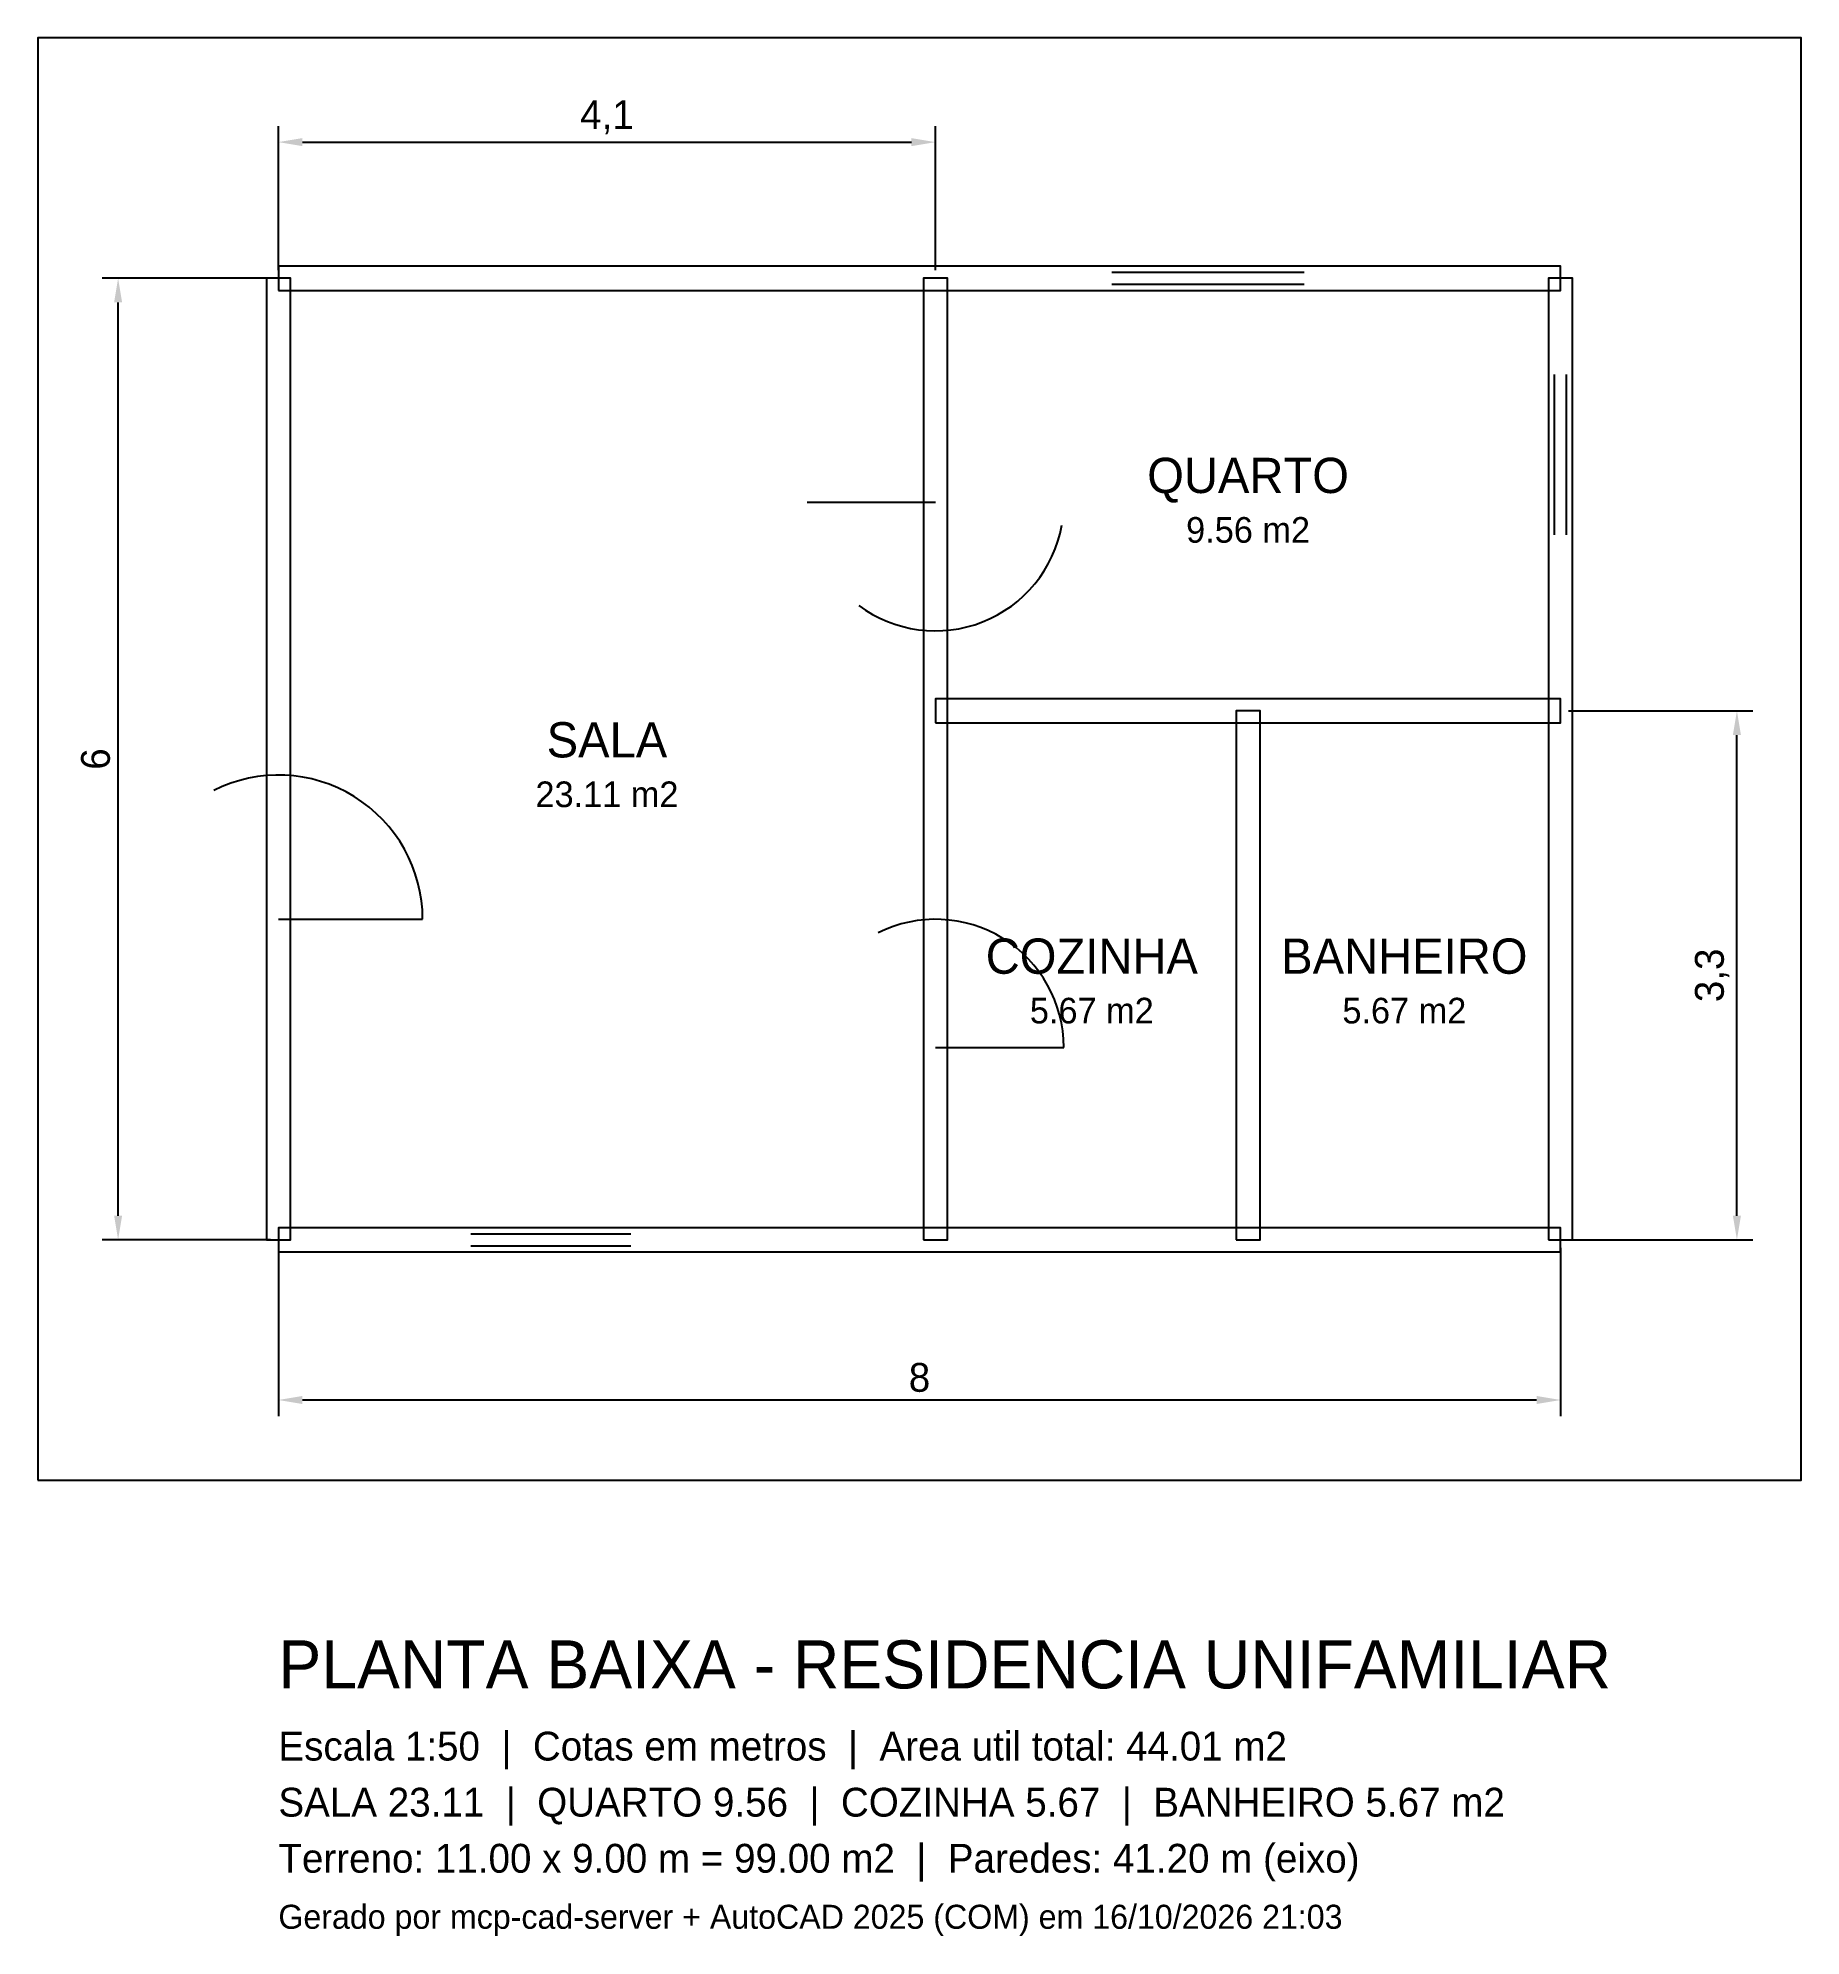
# Model space of a CAD drawing. Header units: metres. Extents: x -1.5 to 9.5, y -4.3 to 7.5.
import ezdxf
from ezdxf.enums import TextEntityAlignment as Align

# ---------------------------------------------------------------- set-up
doc = ezdxf.new("R2010")
doc.units = ezdxf.units.M
for name, color, linetype in [('COTAS', 1, 'Continuous'), ('JANELAS', 5, 'Continuous'), ('PAREDES', 4, 'Continuous'), ('PORTAS', 3, 'Continuous'), ('TERRENO', 6, 'Continuous'), ('TEXTOS', 7, 'Continuous')]:
    doc.layers.add(name, color=color, linetype=linetype)
doc.dimstyles.new('ISO-25', dxfattribs={"dimtxt": 2.5, "dimasz": 2.5, "dimexe": 1.25, "dimexo": 0.625, "dimtad": 1, "dimtxsty": 'Standard', "dimcen": 2.5, "dimadec": 0, "dimazin": 0, "dimtfac": 1, "dimtmove": 0, "dimatfit": 3, "dimfxl": 1, "dimarcsym": 0})

# ---------------------------------------------------------------- blocks, each defined once
blk = doc.blocks.new('*D1')
at = {"layer": 'COTAS', "color": 0, "lineweight": -2, "transparency": 16777216}
for p, q in [((0, -0.05), (0, -1.1)), ((8, -0.05), (8, -1.1)), ((0.15, -1), (7.85, -1))]:
    blk.add_line(p, q, dxfattribs=at)
at = {"layer": 'COTAS', "color": 0, "transparency": 16777216}
for points in [[(0.15, -0.975), (0.15, -1.025), (0, -1)], [(7.85, -0.975), (7.85, -1.025), (8, -1)]]:
    blk.add_solid(points, dxfattribs=at)
at = {"layer": 'Defpoints', "color": 0, "transparency": 16777216}
for p in [(0, 0), (8, 0), (8, -1)]:
    blk.add_point(p, dxfattribs=at)
at = {"layer": 'COTAS', "color": 0, "transparency": 16777216, "insert": (4, -0.86), "char_height": 0.18, "attachment_point": 5}
blk.add_mtext('8', dxfattribs=at)
blk = doc.blocks.new('*D2')
at = {"layer": 'COTAS', "color": 0, "lineweight": -2, "transparency": 16777216}
for p, q in [((-0.05, 6), (-1.1, 6)), ((-1, 0.15), (-1, 5.85)), ((-0.05, 0), (-1.1, 0))]:
    blk.add_line(p, q, dxfattribs=at)
at = {"layer": 'COTAS', "color": 0, "transparency": 16777216}
for points in [[(-1.025, 5.85), (-0.975, 5.85), (-1, 6)], [(-1.025, 0.15), (-0.975, 0.15), (-1, 0)]]:
    blk.add_solid(points, dxfattribs=at)
at = {"layer": 'Defpoints', "color": 0, "transparency": 16777216}
for p in [(-1, 6), (0, 6), (0, 0)]:
    blk.add_point(p, dxfattribs=at)
at = {"layer": 'COTAS', "color": 0, "transparency": 16777216, "insert": (-1.14, 3), "char_height": 0.18, "attachment_point": 5, "rotation": 90}
blk.add_mtext('6', dxfattribs=at)
blk = doc.blocks.new('*D3')
at = {"layer": 'COTAS', "color": 0, "lineweight": -2, "transparency": 16777216}
for p, q in [((0, 6.05), (0, 6.95)), ((4.1, 6.05), (4.1, 6.95)), ((0.15, 6.85), (3.95, 6.85))]:
    blk.add_line(p, q, dxfattribs=at)
at = {"layer": 'COTAS', "color": 0, "transparency": 16777216}
for points in [[(0.15, 6.875), (0.15, 6.825), (0, 6.85)], [(3.95, 6.875), (3.95, 6.825), (4.1, 6.85)]]:
    blk.add_solid(points, dxfattribs=at)
at = {"layer": 'Defpoints', "color": 0, "transparency": 16777216}
for p in [(4.1, 6.85), (0, 6), (4.1, 6)]:
    blk.add_point(p, dxfattribs=at)
at = {"layer": 'COTAS', "color": 0, "transparency": 16777216, "insert": (2.05, 7.005), "char_height": 0.18, "attachment_point": 5}
blk.add_mtext('4,1', dxfattribs=at)
blk = doc.blocks.new('*D4')
at = {"layer": 'COTAS', "color": 0, "lineweight": -2, "transparency": 16777216}
for p, q in [((8.05, 3.3), (9.2, 3.3)), ((9.1, 0.15), (9.1, 3.15)), ((8.05, 0), (9.2, 0))]:
    blk.add_line(p, q, dxfattribs=at)
at = {"layer": 'COTAS', "color": 0, "transparency": 16777216}
for points in [[(9.075, 3.15), (9.125, 3.15), (9.1, 3.3)], [(9.075, 0.15), (9.125, 0.15), (9.1, 0)]]:
    blk.add_solid(points, dxfattribs=at)
at = {"layer": 'Defpoints', "color": 0, "transparency": 16777216}
for p in [(8, 3.3), (9.1, 3.3), (8, 0)]:
    blk.add_point(p, dxfattribs=at)
at = {"layer": 'COTAS', "color": 0, "transparency": 16777216, "insert": (8.945, 1.65), "char_height": 0.18, "attachment_point": 5, "rotation": 90}
blk.add_mtext('3,3', dxfattribs=at)

msp = doc.modelspace()

# ---------------------------------------------------------------- linework, layer by layer
at = {"layer": 'JANELAS'}
for p, q in [((5.2, 6.0375), (6.4, 6.0375)), ((5.2, 5.9625), (6.4, 5.9625)), ((7.9625, 4.4), (7.9625, 5.4)), ((8.0375, 4.4), (8.0375, 5.4)), ((1.2, 0.0375), (2.2, 0.0375)), ((1.2, -0.0375), (2.2, -0.0375))]:
    msp.add_line(p, q, dxfattribs=at)
at = {"layer": 'PAREDES'}
for points in [[(0, 5.925), (8, 5.925), (8, 6.075), (0, 6.075)], [(-0.075, 0), (0.075, 0), (0.075, 6), (-0.075, 6)], [(4.025, 0), (4.175, 0), (4.175, 6), (4.025, 6)], [(7.925, 0), (8.075, 0), (8.075, 6), (7.925, 6)], [(4.1, 3.225), (8, 3.225), (8, 3.375), (4.1, 3.375)], [(5.975, 0), (6.125, 0), (6.125, 3.3), (5.975, 3.3)], [(0, -0.075), (8, -0.075), (8, 0.075), (0, 0.075)]]:
    msp.add_lwpolyline(points, close=True, dxfattribs=at)
at = {"layer": 'PORTAS'}
for p, q in [((4.1, 4.6), (3.3, 4.6)), ((0, 2), (0.9, 2)), ((4.1, 1.2), (4.9, 1.2))]:
    msp.add_line(p, q, dxfattribs=at)
for centre, radius, start, end in [((4.1, 4.6), 0.8, 233.24031, 349.86047), ((0, 2), 0.9, 0, 116.62016), ((4.1, 1.2), 0.8, 0, 116.62016)]:
    msp.add_arc(centre, radius, start, end, dxfattribs=at)
at = {"layer": 'TERRENO'}
msp.add_lwpolyline([(-1.5, -1.5), (9.5, -1.5), (9.5, 7.5), (-1.5, 7.5)], close=True, dxfattribs=at)

# ---------------------------------------------------------------- texts
at = {"layer": 'TEXTOS'}
for s, height, p in [('QUARTO', 0.22, (6.05, 4.77)), ('9.56 m2', 0.16, (6.05, 4.43)), ('SALA', 0.22, (2.05, 3.12)), ('23.11 m2', 0.16, (2.05, 2.78)), ('COZINHA', 0.22, (5.075, 1.77)), ('BANHEIRO', 0.22, (7.025, 1.77)), ('5.67 m2', 0.16, (5.075, 1.43)), ('5.67 m2', 0.16, (7.025, 1.43))]:
    msp.add_text(s, height=height, dxfattribs=at).set_placement(p, align=Align.MIDDLE_CENTER)
for s, height, p in [('PLANTA BAIXA - RESIDENCIA UNIFAMILIAR', 0.3, (0, -2.8)), ('Escala 1:50  |  Cotas em metros  |  Area util total: 44.01 m2', 0.18, (0, -3.25)), ('SALA 23.11  |  QUARTO 9.56  |  COZINHA 5.67  |  BANHEIRO 5.67 m2', 0.18, (0, -3.6)), ('Terreno: 11.00 x 9.00 m = 99.00 m2  |  Paredes: 41.20 m (eixo)', 0.18, (0, -3.95)), ('Gerado por mcp-cad-server + AutoCAD 2025 (COM) em 16/10/2026 21:03', 0.15, (0, -4.3))]:
    msp.add_text(s, height=height, dxfattribs=at).set_placement(p)

# ---------------------------------------------------------------- dimensions: what is measured, and where the dimension line sits
at = {"layer": 'COTAS'}
for base, p1, p2, picture, middle in [((4.1, 6.85), (0, 6), (4.1, 6), '*D3', (2.05, 7.005)), ((8, -1), (0, 0), (8, 0), '*D1', (4, -0.86))]:
    dim = msp.add_linear_dim(base=base, p1=p1, p2=p2, dimstyle='ISO-25', override={"dimtxt": 0.18, "dimasz": 0.15, "dimexe": 0.1, "dimexo": 0.05, "dimgap": 0.05}, dxfattribs=at)
    dim.commit()
    dim.dimension.update_dxf_attribs({"geometry": picture, "text_midpoint": middle})
for base, p1, p2, picture, middle in [((-1, 6), (0, 0), (0, 6), '*D2', (-1.14, 3)), ((9.1, 3.3), (8, 0), (8, 3.3), '*D4', (8.945, 1.65))]:
    dim = msp.add_linear_dim(base=base, p1=p1, p2=p2, angle=90, dimstyle='ISO-25', override={"dimtxt": 0.18, "dimasz": 0.15, "dimexe": 0.1, "dimexo": 0.05, "dimgap": 0.05}, dxfattribs=at)
    dim.commit()
    dim.dimension.update_dxf_attribs({"geometry": picture, "text_midpoint": middle})

doc.saveas('drawing.dxf')
